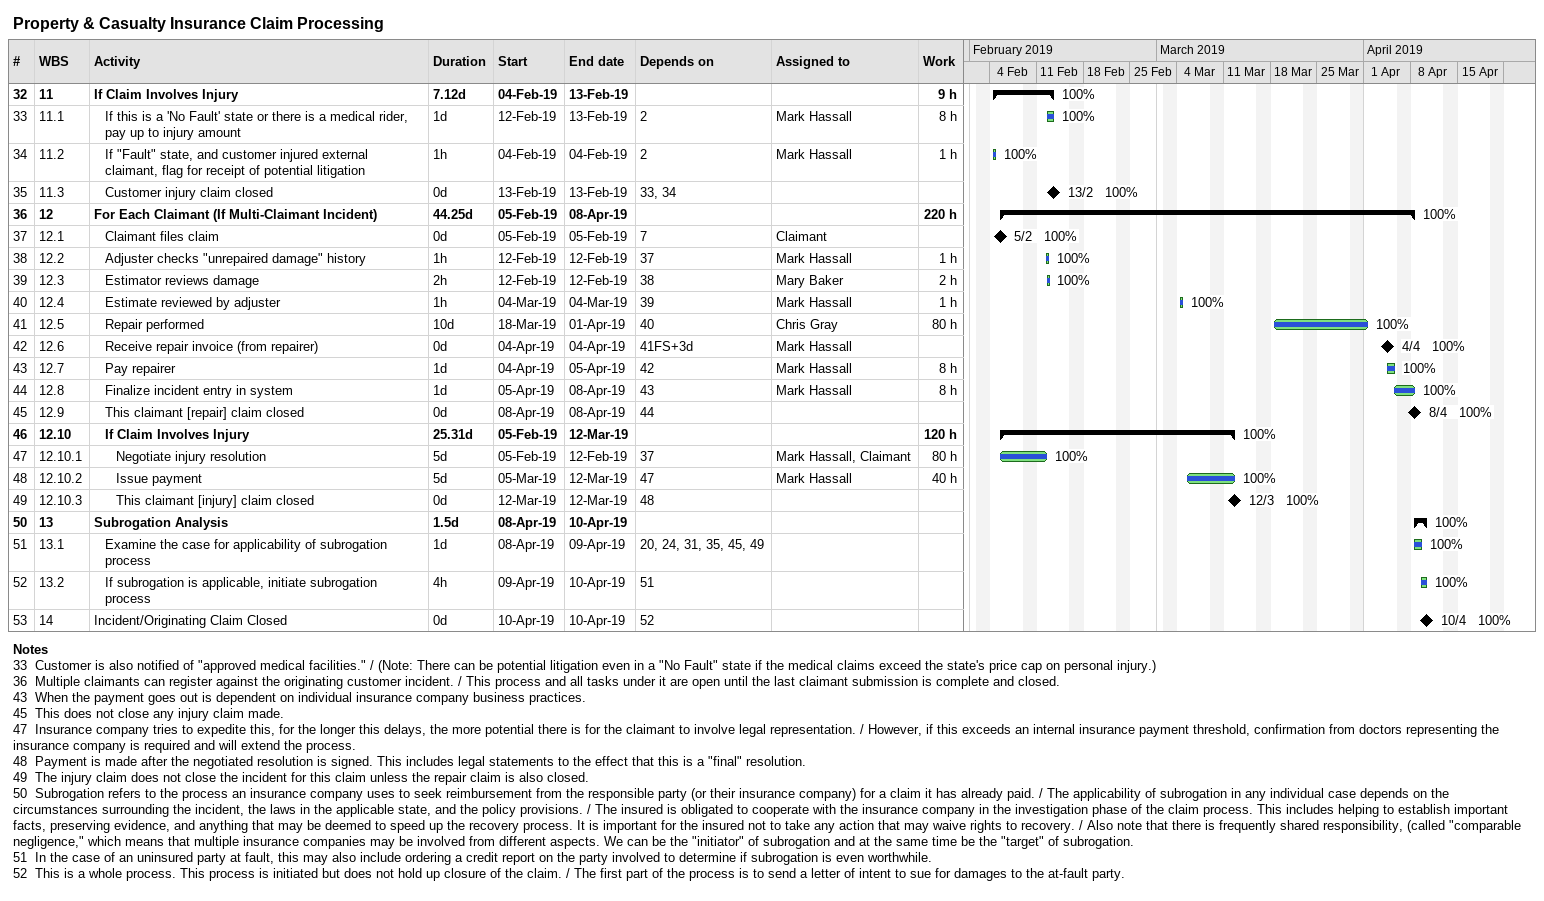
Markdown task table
Property & Casualty Insurance Claim Processing

| ID | WBS | Task | Duration | Start | Finish | Predecessors | Resources | % complete | Work (h) |
|---|---|---|---|---|---|---|---|---|---|
| 32 | 11 | **If Claim Involves Injury** | 7.12d | 2019-02-04 | 2019-02-13 |  |  | 100 | 9 |
| 33 | 11.1 | If this is a 'No Fault' state or there is a medical rider, pay up to injury amount | 1d | 2019-02-12 | 2019-02-13 | 2 | Mark Hassall | 100 | 8 |
| 34 | 11.2 | If "Fault" state, and customer injured external claimant, flag for receipt of potential litigation | 1h | 2019-02-04 | 2019-02-04 | 2 | Mark Hassall | 100 | 1 |
| 35 | 11.3 | Customer injury claim closed | 0d | 2019-02-13 | 2019-02-13 | 33, 34 |  | 100 |  |
| 36 | 12 | **For Each Claimant (If Multi-Claimant Incident)** | 44.25d | 2019-02-05 | 2019-04-08 |  |  | 100 | 220 |
| 37 | 12.1 | Claimant files claim | 0d | 2019-02-05 | 2019-02-05 | 7 | Claimant | 100 |  |
| 38 | 12.2 | Adjuster checks "unrepaired damage" history | 1h | 2019-02-12 | 2019-02-12 | 37 | Mark Hassall | 100 | 1 |
| 39 | 12.3 | Estimator reviews damage | 2h | 2019-02-12 | 2019-02-12 | 38 | Mary Baker | 100 | 2 |
| 40 | 12.4 | Estimate reviewed by adjuster | 1h | 2019-03-04 | 2019-03-04 | 39 | Mark Hassall | 100 | 1 |
| 41 | 12.5 | Repair performed | 10d | 2019-03-18 | 2019-04-01 | 40 | Chris Gray | 100 | 80 |
| 42 | 12.6 | Receive repair invoice (from repairer) | 0d | 2019-04-04 | 2019-04-04 | 41FS+3d | Mark Hassall | 100 |  |
| 43 | 12.7 | Pay repairer | 1d | 2019-04-04 | 2019-04-05 | 42 | Mark Hassall | 100 | 8 |
| 44 | 12.8 | Finalize incident entry in system | 1d | 2019-04-05 | 2019-04-08 | 43 | Mark Hassall | 100 | 8 |
| 45 | 12.9 | This claimant [repair] claim closed | 0d | 2019-04-08 | 2019-04-08 | 44 |  | 100 |  |
| 46 | 12.10 | **If Claim Involves Injury** | 25.31d | 2019-02-05 | 2019-03-12 |  |  | 100 | 120 |
| 47 | 12.10.1 | Negotiate injury resolution | 5d | 2019-02-05 | 2019-02-12 | 37 | Mark Hassall, Claimant | 100 | 80 |
| 48 | 12.10.2 | Issue payment | 5d | 2019-03-05 | 2019-03-12 | 47 | Mark Hassall | 100 | 40 |
| 49 | 12.10.3 | This claimant [injury] claim closed | 0d | 2019-03-12 | 2019-03-12 | 48 |  | 100 |  |
| 50 | 13 | **Subrogation Analysis** | 1.5d | 2019-04-08 | 2019-04-10 |  |  | 100 |  |
| 51 | 13.1 | Examine the case for applicability of subrogation process | 1d | 2019-04-08 | 2019-04-09 | 20, 24, 31, 35, 45, 49 |  | 100 |  |
| 52 | 13.2 | If subrogation is applicable, initiate subrogation process | 4h | 2019-04-09 | 2019-04-10 | 51 |  | 100 |  |
| 53 | 14 | Incident/Originating Claim Closed | 0d | 2019-04-10 | 2019-04-10 | 52 |  | 100 |  |

Notes
- 33: Customer is also notified of "approved medical facilities." / (Note: There can be potential litigation even in a "No Fault" state if the medical claims exceed the state's price cap on personal injury.)
- 36: Multiple claimants can register against the originating customer incident. / This process and all tasks under it are open until the last claimant submission is complete and closed.
- 43: When the payment goes out is dependent on individual insurance company business practices.
- 45: This does not close any injury claim made.
- 47: Insurance company tries to expedite this, for the longer this delays, the more potential there is for the claimant to involve legal representation. / However, if this exceeds an internal insurance payment threshold, confirmation from doctors representing the insurance company is required and will extend the process.
- 48: Payment is made after the negotiated resolution is signed. This includes legal statements to the effect that this is a "final" resolution.
- 49: The injury claim does not close the incident for this claim unless the repair claim is also closed.
- 50: Subrogation refers to the process an insurance company uses to seek reimbursement from the responsible party (or their insurance company) for a claim it has already paid. / The applicability of subrogation in any individual case depends on the circumstances surrounding the incident, the laws in the applicable state, and the policy provisions. / The insured is obligated to cooperate with the insurance company in the investigation phase of the claim process. This includes helping to establish important facts, preserving evidence, and anything that may be deemed to speed up the recovery process. It is important for the insured not to take any action that may waive rights to recovery. / Also note that there is frequently shared responsibility, (called "comparable negligence," which means that multiple insurance companies may be involved from different aspects. We can be the "initiator" of subrogation and at the same time be the "target" of subrogation.
- 51: In the case of an uninsured party at fault, this may also include ordering a credit report on the party involved to determine if subrogation is even worthwhile.
- 52: This is a whole process. This process is initiated but does not hold up closure of the claim. / The first part of the process is to send a letter of intent to sue for damages to the at-fault party.
